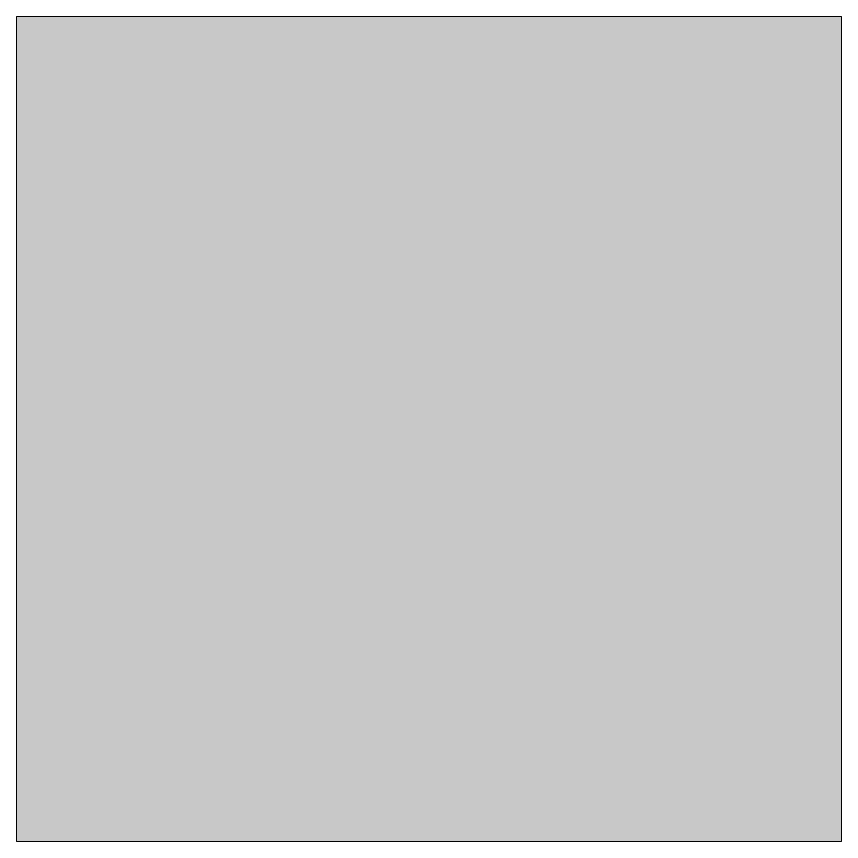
# Model space of a CAD drawing. Header units: inches. Extents: x 3.2 to 6.4, y -3.2 to 0.
import ezdxf

# ---------------------------------------------------------------- set-up
doc = ezdxf.new("R2010")
doc.units = ezdxf.units.IN
doc.header["$MEASUREMENT"] = 0
doc.layers.add('Layer 2', color=7, linetype='Continuous')

msp = doc.modelspace()

# ---------------------------------------------------------------- hatches: boundary and pattern name
at = {"layer": 'Layer 2', "true_color": 0x231f20}
h = msp.add_hatch(color=250, dxfattribs=at)
h.dxf.hatch_style = 2
h.paths.add_polyline_path([(3.2, -3.2), (6.4, -3.2), (6.4, 0), (3.2, 0)])

# ---------------------------------------------------------------- linework, layer by layer
at = {"layer": 'Layer 2', "lineweight": 0}
msp.add_lwpolyline([(3.2, -3.2), (6.4, -3.2), (6.4, 0), (3.2, 0), (3.2, -3.2)], dxfattribs=at)

doc.saveas('drawing.dxf')
